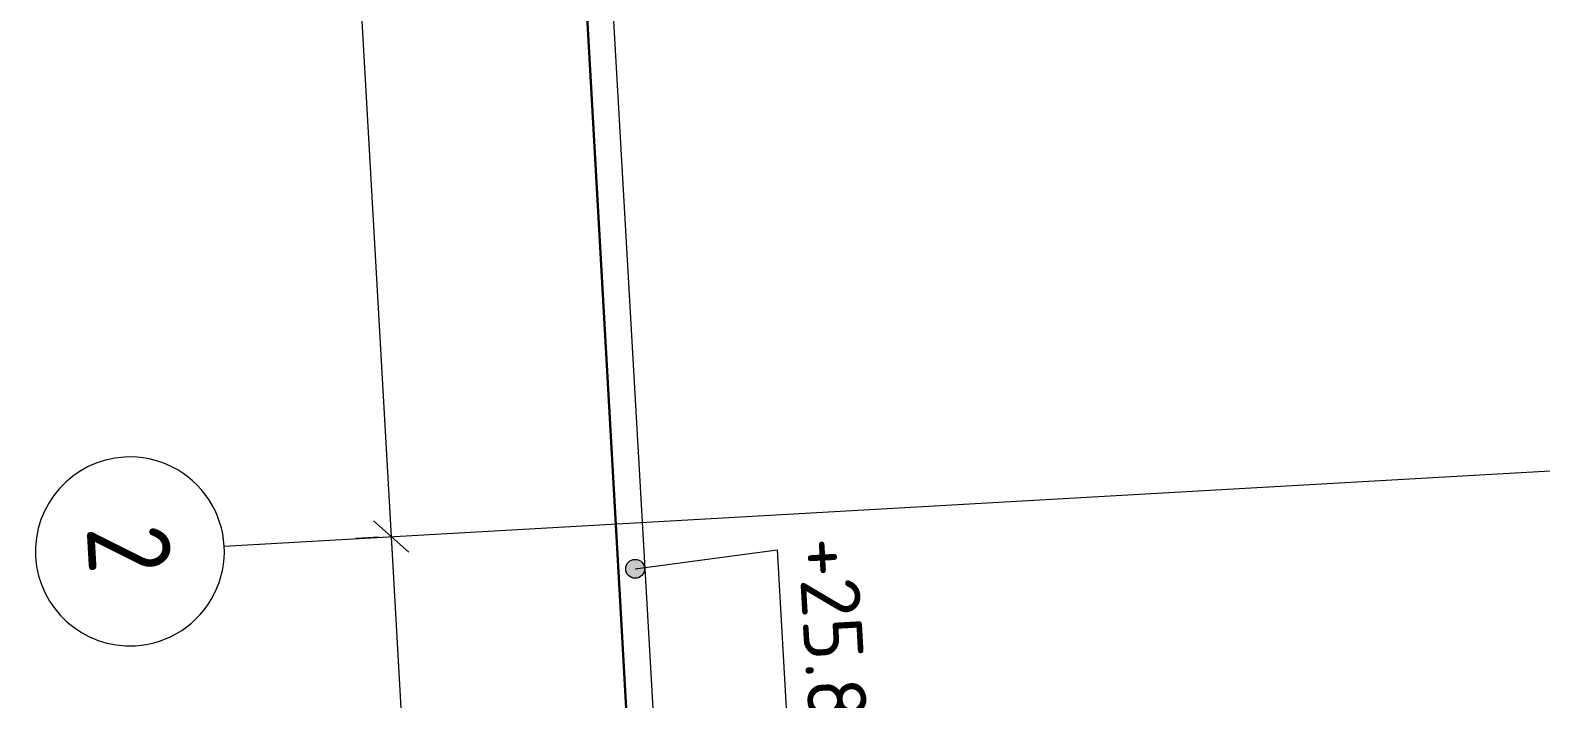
# Model space of a CAD drawing. Header units: metres. Extents: x 107714.2 to 107732.3, y 110797.9 to 110846.2.
# Drawn here: x 107714.51 to 107720.91, y 110837.76 to 110840.59 of the extents above; entities that cross this region are included whole.
import ezdxf

# ---------------------------------------------------------------- set-up
doc = ezdxf.new("R2010")
doc.units = ezdxf.units.M
doc.linetypes.add('_ШПТ__20_т__2_5__Линия сетки', pattern=[25, 20, -2.5, 0, -2.5])
doc.linetypes.add('CENTER', pattern=[50.8, 31.75, -6.35, 6.35, -6.35])
for name, color, linetype, lineweight in [('Высотные отметки', 7, 'Continuous', 9), ('Линии1', 7, 'Continuous', 30), ('ОСИ', 251, 'CENTER', 18), ('Размеры', 7, 'Continuous', 9)]:
    doc.layers.add(name, color=color, linetype=linetype, lineweight=lineweight)
doc.styles.add('GOST Common', font='', dxfattribs={"width": 0.9, "height": 350})
doc.styles.add('ISOCPEUR', font='isocpeur.ttf', dxfattribs={"height": 375})
doc.styles.get('GOST Common').set_extended_font_data('GOST Common')

# ---------------------------------------------------------------- blocks, each defined once
blk = doc.blocks.new('Ось сетки - Круг_Ø8 мм-6577-_О__L1_0_000_')
at = {"layer": 'ОСИ', "lineweight": 20}
for start, end in [(360, 180), (180, 360)]:
    blk.add_arc((0, 0), 4, start, end, dxfattribs=at)
blk = doc.blocks.new('_Oblique')
at = {"color": 0, "linetype": 'ByBlock', "lineweight": -2}
blk.add_line((-0.5, -0.5), (0.5, 0.5), dxfattribs=at)

msp = doc.modelspace()

# ---------------------------------------------------------------- hatches: boundary and pattern name
at = {"layer": 'Высотные отметки', "lineweight": 20}
h = msp.add_hatch(color=256, dxfattribs=at)
edge = h.paths.add_edge_path(flags=0)
edge.add_arc((107717.0737, 110838.3093), 0.04, -86.74695, 273.25305)

# ---------------------------------------------------------------- linework, layer by layer
at = {"layer": 'Высотные отметки'}
for p, q in [((107717.0737, 110838.3093), (107717.6755, 110838.3893)), ((107717.6755, 110838.3893), (107717.7353, 110837.3384))]:
    msp.add_line(p, q, dxfattribs=at)
at = {"layer": 'Высотные отметки', "lineweight": 20}
msp.add_circle((107717.0737, 110838.3093), 0.04, dxfattribs=at)
at = {"layer": 'Линии1'}
msp.add_lwpolyline([(107728.9887, 110844.3874), (107729.2487, 110839.3862), (107729.5202, 110834.3812), (107729.7929, 110829.5884), (107724.6326, 110829.3468), (107717.5097, 110828.8973), (107717.2842, 110833.2892), (107717.007, 110838.2211), (107716.6987, 110843.6966), (107720.0244, 110843.8801), (107722.5482, 110844.0303), (107723.9174, 110844.1052)], close=True, dxfattribs=at)
at = {"layer": 'ОСИ', "linetype": '_ШПТ__20_т__2_5__Линия сетки', "lineweight": 5}
for p, q in [((107716.7543, 110844.6499), (107719.4003, 110798.0968)), ((107715.3336, 110838.4056), (107729.5174, 110839.2117))]:
    msp.add_line(p, q, dxfattribs=at)
at = {"layer": 'Размеры', "lineweight": 20}
for p, q in [((107715.7482, 110843.5874), (107716.049, 110838.296)), ((107716.0319, 110838.5955), (107716.3327, 110833.304)), ((107715.9905, 110838.4429), (107715.8907, 110838.4372)), ((107715.9905, 110838.4429), (107715.8907, 110838.4372))]:
    msp.add_line(p, q, dxfattribs=at)

# ---------------------------------------------------------------- block references
at = {"layer": 'ОСИ', "lineweight": 20, "xscale": 0.09999999999999994, "yscale": 0.09999999999999994, "zscale": 0.09999999999999994, "rotation": 273.2530497448743}
msp.add_blockref('Ось сетки - Круг_Ø8 мм-6577-_О__L1_0_000_', (107714.9342, 110838.3829), dxfattribs=at)
at = {"layer": 'Размеры', "lineweight": 20, "xscale": 0.1414, "yscale": 0.1414, "zscale": 0.1414}
for rotation in [273.2530497448743, 93.25304974487425]:
    msp.add_blockref('_Oblique', (107716.0405, 110838.4457), dxfattribs=dict(at, rotation=rotation))

# ---------------------------------------------------------------- texts
at = {"insert": (107718.013, 110838.4513, -29.1756), "char_height": 0.25, "width": 1.266666, "attachment_point": 1, "rotation": 273.25305, "style": 'ISOCPEUR'}
msp.add_mtext('+25.806', dxfattribs=at)
at = {"layer": 'ОСИ', "insert": (107715.1, 110838.5062), "char_height": 0.35, "width": 0.274177, "attachment_point": 1, "rotation": 273.25305, "style": 'GOST Common'}
msp.add_mtext('\\fGOST Common|b0|i0|c204|p34|;\\W.9;2', dxfattribs=at)

doc.saveas('drawing.dxf')
